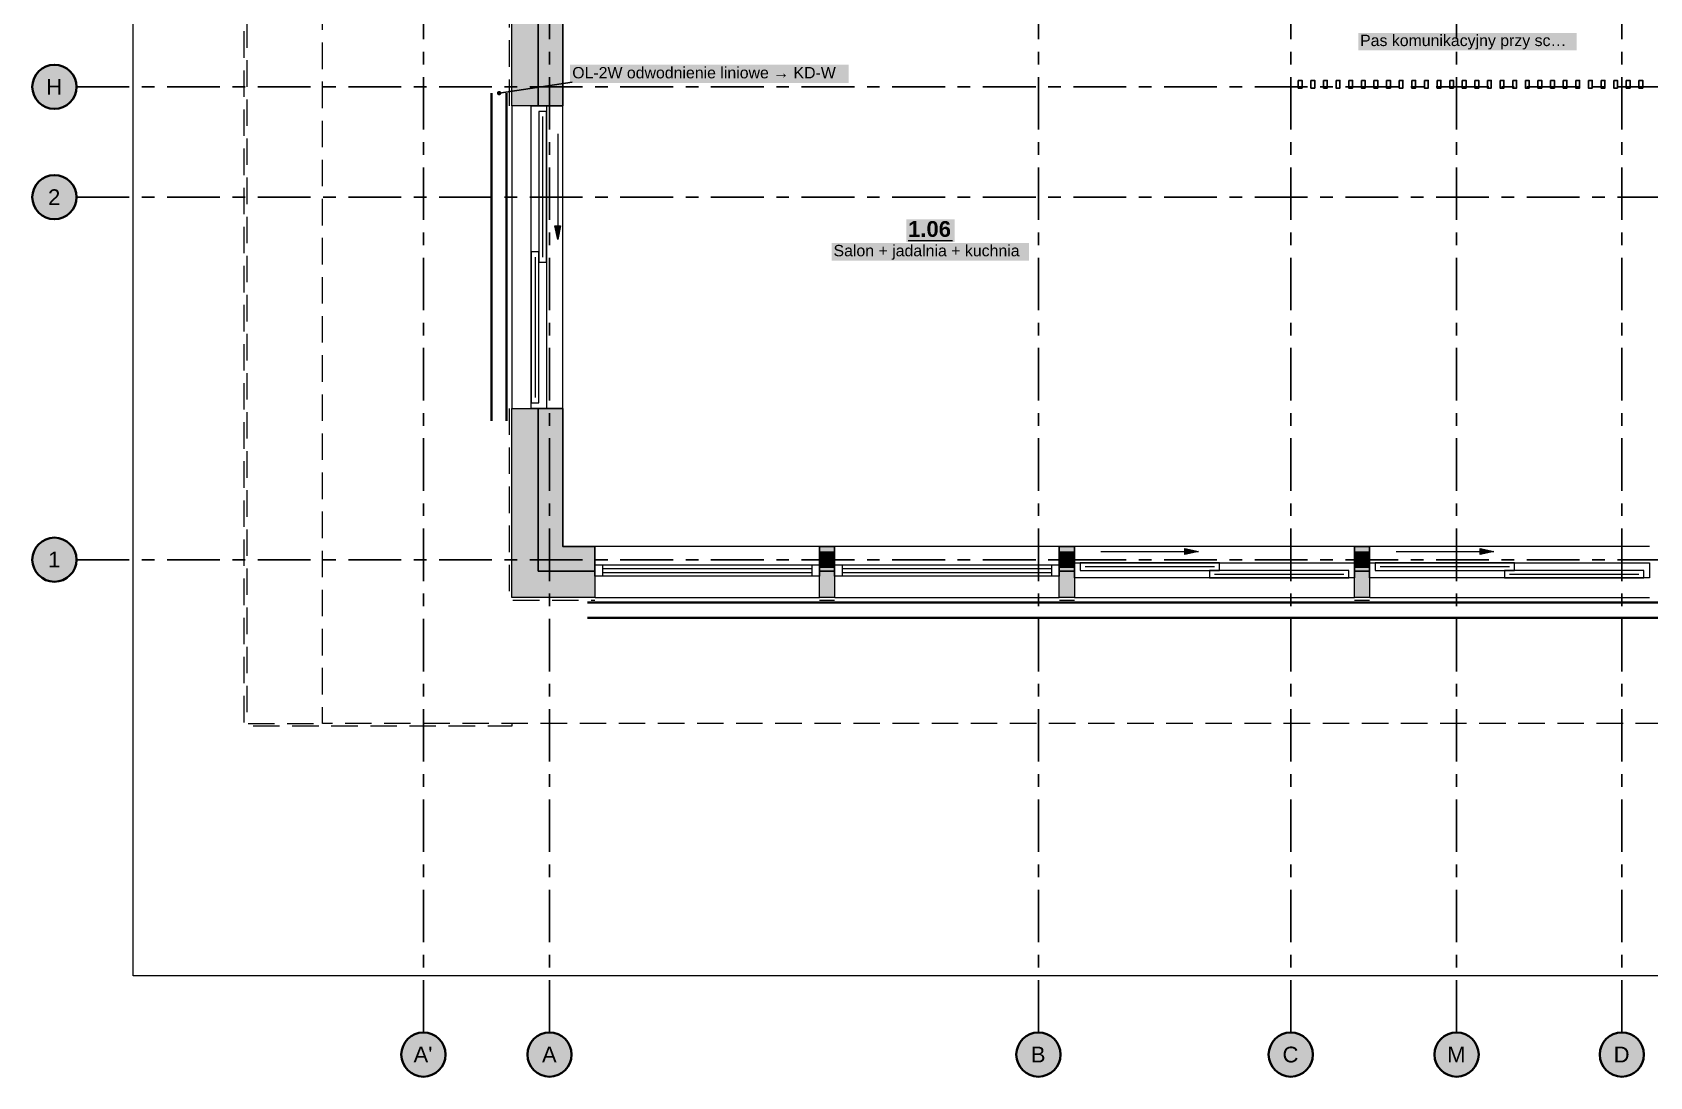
# Model space of a CAD drawing. Header units: metres. Extents: x -4.1 to 68, y -4.1 to 12.3.
# Drawn here: x 41.64 to 54.46, y -4.1 to 4.18 of the extents above; entities that cross this region are included whole.
import ezdxf

# ---------------------------------------------------------------- set-up
doc = ezdxf.new("R2010")
doc.units = ezdxf.units.M
for name, pattern in [('KRESKA_DLUGA', [9.45, 8.4, -1.05]), ('KRESKOWA', [5.25, 4.2, -1.05]), ('PUNKTOWA', [10.5, 8.4, -1.05, 0, -1.05])]:
    doc.linetypes.add(name, pattern=pattern)
doc.layers.add('A-MASKA', color=7, linetype='Continuous', lineweight=18)
doc.layers.add('S-OPISY', color=2, linetype='Continuous', lineweight=25)
for name, color, linetype, lineweight, true_color in [('I-OSIE', 8, 'PUNKTOWA', 18, 0x7a7a7a), ('I-PODKLAD', 8, 'Continuous', 18, 0x9a9a9a), ('I-PODKLAD-SCIANY', 8, 'Continuous', 25, 0x6e6e6e), ('I-PODKLAD-WYPELN', 254, 'Continuous', 18, 0xe6e6e6), ('I-POMIESZCZENIA', 8, 'Continuous', 25, 0x4a4a4a), ('S-DESZCZ', 150, 'KRESKA_DLUGA', 35, 0x00808a)]:
    doc.layers.add(name, color=color, linetype=linetype, lineweight=lineweight, true_color=true_color)
doc.styles.add('PL_ARIAL', font='arial.ttf')
doc.styles.add('PL_ARIAL_B', font='arialbd.ttf')

msp = doc.modelspace()

# ---------------------------------------------------------------- hatches: boundary and pattern name
at = {"layer": 'A-MASKA', "true_color": 0xffffff}
for points in [[(52.152, 4.039), (53.883, 4.039), (53.883, 4.178), (52.152, 4.178)], [(45.904, 3.78), (48.113, 3.78), (48.113, 3.925), (45.904, 3.925)], [(48.569, 2.518), (48.952, 2.518), (48.952, 2.7), (48.569, 2.7)], [(47.978, 2.371), (49.543, 2.371), (49.543, 2.511), (47.978, 2.511)]]:
    msp.add_hatch(color=7, dxfattribs=at).paths.add_polyline_path(points)
at = {"layer": 'I-OSIE', "true_color": 0xffffff}
for points in [[(41.992, 3.75), (41.991, 3.773), (41.986, 3.795), (41.979, 3.817), (41.969, 3.837), (41.956, 3.857), (41.941, 3.874), (41.924, 3.889), (41.905, 3.902), (41.884, 3.912), (41.863, 3.919), (41.84, 3.924), (41.817, 3.925), (41.795, 3.924), (41.772, 3.919), (41.75, 3.912), (41.73, 3.902), (41.711, 3.889), (41.694, 3.874), (41.679, 3.857), (41.666, 3.837), (41.656, 3.817), (41.648, 3.795), (41.644, 3.773), (41.642, 3.75), (41.644, 3.727), (41.648, 3.705), (41.656, 3.683), (41.666, 3.663), (41.679, 3.643), (41.694, 3.626), (41.711, 3.611), (41.73, 3.598), (41.75, 3.588), (41.772, 3.581), (41.795, 3.576), (41.817, 3.575), (41.84, 3.576), (41.863, 3.581), (41.884, 3.588), (41.905, 3.598), (41.924, 3.611), (41.941, 3.626), (41.956, 3.643), (41.969, 3.663), (41.979, 3.683), (41.986, 3.705), (41.991, 3.727)], [(41.992, 2.875), (41.991, 2.898), (41.986, 2.92), (41.979, 2.942), (41.969, 2.962), (41.956, 2.982), (41.941, 2.999), (41.924, 3.014), (41.905, 3.027), (41.884, 3.037), (41.863, 3.044), (41.84, 3.049), (41.817, 3.05), (41.795, 3.049), (41.772, 3.044), (41.75, 3.037), (41.73, 3.027), (41.711, 3.014), (41.694, 2.999), (41.679, 2.982), (41.666, 2.962), (41.656, 2.942), (41.648, 2.92), (41.644, 2.898), (41.642, 2.875), (41.644, 2.852), (41.648, 2.83), (41.656, 2.808), (41.666, 2.788), (41.679, 2.768), (41.694, 2.751), (41.711, 2.736), (41.73, 2.723), (41.75, 2.713), (41.772, 2.706), (41.795, 2.701), (41.817, 2.7), (41.84, 2.701), (41.863, 2.706), (41.884, 2.713), (41.905, 2.723), (41.924, 2.736), (41.941, 2.751), (41.956, 2.768), (41.969, 2.788), (41.979, 2.808), (41.986, 2.83), (41.991, 2.852)], [(41.992, 0), (41.991, 0.023), (41.986, 0.045), (41.979, 0.067), (41.969, 0.087), (41.956, 0.107), (41.941, 0.124), (41.924, 0.139), (41.905, 0.152), (41.884, 0.162), (41.863, 0.169), (41.84, 0.174), (41.817, 0.175), (41.795, 0.174), (41.772, 0.169), (41.75, 0.162), (41.73, 0.152), (41.711, 0.139), (41.694, 0.124), (41.679, 0.107), (41.666, 0.087), (41.656, 0.067), (41.648, 0.045), (41.644, 0.023), (41.642, 0), (41.644, -0.023), (41.648, -0.045), (41.656, -0.067), (41.666, -0.088), (41.679, -0.107), (41.694, -0.124), (41.711, -0.139), (41.73, -0.152), (41.75, -0.162), (41.772, -0.169), (41.795, -0.174), (41.817, -0.175), (41.84, -0.174), (41.863, -0.169), (41.884, -0.162), (41.905, -0.152), (41.924, -0.139), (41.941, -0.124), (41.956, -0.107), (41.969, -0.088), (41.979, -0.067), (41.986, -0.045), (41.991, -0.023)], [(44.917, -3.925), (44.916, -3.902), (44.911, -3.88), (44.904, -3.858), (44.894, -3.837), (44.881, -3.818), (44.866, -3.801), (44.849, -3.786), (44.83, -3.773), (44.809, -3.763), (44.788, -3.756), (44.765, -3.751), (44.742, -3.75), (44.72, -3.751), (44.697, -3.756), (44.675, -3.763), (44.655, -3.773), (44.636, -3.786), (44.619, -3.801), (44.604, -3.818), (44.591, -3.837), (44.581, -3.858), (44.573, -3.88), (44.569, -3.902), (44.567, -3.925), (44.569, -3.948), (44.573, -3.97), (44.581, -3.992), (44.591, -4.013), (44.604, -4.032), (44.619, -4.049), (44.636, -4.064), (44.655, -4.077), (44.675, -4.087), (44.697, -4.094), (44.72, -4.099), (44.742, -4.1), (44.765, -4.099), (44.788, -4.094), (44.809, -4.087), (44.83, -4.077), (44.849, -4.064), (44.866, -4.049), (44.881, -4.032), (44.894, -4.013), (44.904, -3.992), (44.911, -3.97), (44.916, -3.948)], [(45.917, -3.925), (45.916, -3.902), (45.911, -3.88), (45.904, -3.858), (45.894, -3.837), (45.881, -3.818), (45.866, -3.801), (45.849, -3.786), (45.83, -3.773), (45.809, -3.763), (45.788, -3.756), (45.765, -3.751), (45.742, -3.75), (45.72, -3.751), (45.697, -3.756), (45.675, -3.763), (45.655, -3.773), (45.636, -3.786), (45.619, -3.801), (45.604, -3.818), (45.591, -3.837), (45.581, -3.858), (45.573, -3.88), (45.569, -3.902), (45.567, -3.925), (45.569, -3.948), (45.573, -3.97), (45.581, -3.992), (45.591, -4.013), (45.604, -4.032), (45.619, -4.049), (45.636, -4.064), (45.655, -4.077), (45.675, -4.087), (45.697, -4.094), (45.72, -4.099), (45.742, -4.1), (45.765, -4.099), (45.788, -4.094), (45.809, -4.087), (45.83, -4.077), (45.849, -4.064), (45.866, -4.049), (45.881, -4.032), (45.894, -4.013), (45.904, -3.992), (45.911, -3.97), (45.916, -3.948)], [(49.792, -3.925), (49.791, -3.902), (49.786, -3.88), (49.779, -3.858), (49.769, -3.837), (49.756, -3.818), (49.741, -3.801), (49.724, -3.786), (49.705, -3.773), (49.684, -3.763), (49.663, -3.756), (49.64, -3.751), (49.617, -3.75), (49.595, -3.751), (49.572, -3.756), (49.55, -3.763), (49.53, -3.773), (49.511, -3.786), (49.494, -3.801), (49.479, -3.818), (49.466, -3.837), (49.456, -3.858), (49.448, -3.88), (49.444, -3.902), (49.442, -3.925), (49.444, -3.948), (49.448, -3.97), (49.456, -3.992), (49.466, -4.013), (49.479, -4.032), (49.494, -4.049), (49.511, -4.064), (49.53, -4.077), (49.55, -4.087), (49.572, -4.094), (49.595, -4.099), (49.617, -4.1), (49.64, -4.099), (49.663, -4.094), (49.684, -4.087), (49.705, -4.077), (49.724, -4.064), (49.741, -4.049), (49.756, -4.032), (49.769, -4.013), (49.779, -3.992), (49.786, -3.97), (49.791, -3.948)], [(51.792, -3.925), (51.791, -3.902), (51.786, -3.88), (51.779, -3.858), (51.769, -3.837), (51.756, -3.818), (51.741, -3.801), (51.724, -3.786), (51.705, -3.773), (51.684, -3.763), (51.663, -3.756), (51.64, -3.751), (51.617, -3.75), (51.595, -3.751), (51.572, -3.756), (51.55, -3.763), (51.53, -3.773), (51.511, -3.786), (51.494, -3.801), (51.479, -3.818), (51.466, -3.837), (51.456, -3.858), (51.448, -3.88), (51.444, -3.902), (51.442, -3.925), (51.444, -3.948), (51.448, -3.97), (51.456, -3.992), (51.466, -4.013), (51.479, -4.032), (51.494, -4.049), (51.511, -4.064), (51.53, -4.077), (51.55, -4.087), (51.572, -4.094), (51.595, -4.099), (51.617, -4.1), (51.64, -4.099), (51.663, -4.094), (51.684, -4.087), (51.705, -4.077), (51.724, -4.064), (51.741, -4.049), (51.756, -4.032), (51.769, -4.013), (51.779, -3.992), (51.786, -3.97), (51.791, -3.948)], [(53.107, -3.925), (53.106, -3.902), (53.101, -3.88), (53.094, -3.858), (53.084, -3.837), (53.071, -3.818), (53.056, -3.801), (53.039, -3.786), (53.02, -3.773), (52.999, -3.763), (52.978, -3.756), (52.955, -3.751), (52.932, -3.75), (52.91, -3.751), (52.887, -3.756), (52.865, -3.763), (52.845, -3.773), (52.826, -3.786), (52.809, -3.801), (52.794, -3.818), (52.781, -3.837), (52.771, -3.858), (52.763, -3.88), (52.759, -3.902), (52.757, -3.925), (52.759, -3.948), (52.763, -3.97), (52.771, -3.992), (52.781, -4.013), (52.794, -4.032), (52.809, -4.049), (52.826, -4.064), (52.845, -4.077), (52.865, -4.087), (52.887, -4.094), (52.91, -4.099), (52.932, -4.1), (52.955, -4.099), (52.978, -4.094), (52.999, -4.087), (53.02, -4.077), (53.039, -4.064), (53.056, -4.049), (53.071, -4.032), (53.084, -4.013), (53.094, -3.992), (53.101, -3.97), (53.106, -3.948)], [(54.417, -3.925), (54.416, -3.902), (54.411, -3.88), (54.404, -3.858), (54.394, -3.837), (54.381, -3.818), (54.366, -3.801), (54.349, -3.786), (54.33, -3.773), (54.309, -3.763), (54.288, -3.756), (54.265, -3.751), (54.242, -3.75), (54.22, -3.751), (54.197, -3.756), (54.175, -3.763), (54.155, -3.773), (54.136, -3.786), (54.119, -3.801), (54.104, -3.818), (54.091, -3.837), (54.081, -3.858), (54.073, -3.88), (54.069, -3.902), (54.067, -3.925), (54.069, -3.948), (54.073, -3.97), (54.081, -3.992), (54.091, -4.013), (54.104, -4.032), (54.119, -4.049), (54.136, -4.064), (54.155, -4.077), (54.175, -4.087), (54.197, -4.094), (54.22, -4.099), (54.242, -4.1), (54.265, -4.099), (54.288, -4.094), (54.309, -4.087), (54.33, -4.077), (54.349, -4.064), (54.366, -4.049), (54.381, -4.032), (54.394, -4.013), (54.404, -3.992), (54.411, -3.97), (54.416, -3.948)]]:
    msp.add_hatch(color=7, dxfattribs=at).paths.add_polyline_path(points)
at = {"layer": 'I-PODKLAD-WYPELN', "true_color": 0xe4e4e4}
for points in [[(49.512, 5.23), (49.512, 5.33), (49.707, 5.33), (49.722, 5.33), (49.722, 5.23), (49.942, 5.23), (49.942, 5.23), (49.942, 5.23), (49.942, 5.23), (49.942, 5.23), (49.942, 5.035), (49.942, 5.035), (49.942, 5.035), (49.942, 5.02), (49.942, 5.02), (49.942, 5.02), (45.847, 5.02), (45.847, 5.02), (45.847, 5.02), (45.847, 3.6), (45.847, 3.6), (45.847, 3.6), (45.652, 3.6), (45.652, 3.6), (45.652, 3.6), (45.652, 3.6), (45.652, 3.6), (45.442, 3.6), (45.442, 3.6), (45.442, 3.6), (45.442, 5.8), (45.442, 5.8), (45.442, 5.8), (45.652, 5.8), (45.652, 5.8), (45.652, 5.8), (45.652, 5.8), (45.652, 5.8), (45.847, 5.8), (45.847, 5.8), (45.847, 5.8), (45.847, 5.23), (45.847, 5.23), (45.847, 5.23), (45.847, 5.23), (45.847, 5.23)], [(47.882, -0.3), (47.882, -0.3), (47.882, -0.09), (47.882, -0.09), (47.882, -0.09), (47.882, -0.09), (47.882, -0.09), (47.882, -0.06), (47.882, -0.06), (47.882, -0.06), (47.882, -0.06), (47.882, 0.06), (47.882, 0.06), (47.882, 0.06), (47.882, 0.06), (47.882, 0.105), (47.882, 0.105), (47.882, 0.105), (48.002, 0.105), (48.002, 0.105), (48.002, 0.105), (48.002, 0.06), (48.002, 0.06), (48.002, 0.06), (48.002, 0.06), (48.002, -0.06), (48.002, -0.06), (48.002, -0.06), (48.002, -0.06), (48.002, -0.09), (48.002, -0.09), (48.002, -0.09), (48.002, -0.09), (48.002, -0.09), (48.002, -0.3), (48.002, -0.3), (48.002, -0.3), (47.882, -0.3)], [(49.782, -0.3), (49.782, -0.09), (49.782, -0.09), (49.782, -0.09), (49.782, -0.09), (49.782, -0.09), (49.782, -0.06), (49.782, -0.06), (49.782, -0.06), (49.782, -0.06), (49.782, 0.06), (49.782, 0.06), (49.782, 0.06), (49.782, 0.06), (49.782, 0.105), (49.782, 0.105), (49.782, 0.105), (49.902, 0.105), (49.902, 0.105), (49.902, 0.105), (49.902, 0.06), (49.902, 0.06), (49.902, 0.06), (49.902, 0.06), (49.902, -0.06), (49.902, -0.06), (49.902, -0.06), (49.902, -0.06), (49.902, -0.09), (49.902, -0.09), (49.902, -0.09), (49.902, -0.09), (49.902, -0.09), (49.902, -0.3), (49.902, -0.3), (49.902, -0.3), (49.782, -0.3), (49.782, -0.3)], [(52.122, -0.3), (52.122, -0.3), (52.122, -0.09), (52.122, -0.09), (52.122, -0.09), (52.122, -0.09), (52.122, -0.09), (52.122, -0.06), (52.122, -0.06), (52.122, -0.06), (52.122, -0.06), (52.122, 0.06), (52.122, 0.06), (52.122, 0.06), (52.122, 0.06), (52.122, 0.105), (52.122, 0.105), (52.122, 0.105), (52.242, 0.105), (52.242, 0.105), (52.242, 0.105), (52.242, 0.06), (52.242, 0.06), (52.242, 0.06), (52.242, 0.06), (52.242, -0.06), (52.242, -0.06), (52.242, -0.06), (52.242, -0.06), (52.242, -0.09), (52.242, -0.09), (52.242, -0.09), (52.242, -0.09), (52.242, -0.09), (52.242, -0.3), (52.242, -0.3), (52.242, -0.3), (52.122, -0.3)]]:
    msp.add_hatch(color=7, dxfattribs=at).paths.add_polyline_path(points)
at = {"layer": 'I-PODKLAD-WYPELN', "true_color": 0xcfcfcf}
for points in [[(45.807, 2.539), (45.785, 2.647), (45.83, 2.647)], [(48.002, -0.06), (47.882, -0.06), (47.882, 0.06), (48.002, 0.06)], [(49.782, -0.06), (49.782, 0.06), (49.902, 0.06), (49.902, -0.06)], [(50.887, 0.065), (50.779, 0.042), (50.779, 0.088)], [(52.122, -0.06), (52.122, 0.06), (52.242, 0.06), (52.242, -0.06)], [(53.227, 0.065), (53.119, 0.042), (53.119, 0.088)]]:
    msp.add_hatch(color=7, dxfattribs=at).paths.add_polyline_path(points)
at = {"layer": 'I-PODKLAD-WYPELN', "true_color": 0xe4e4e4}
h = msp.add_hatch(color=7, dxfattribs=at)
h.paths.add_polyline_path([(46.102, -0.09), (46.102, -0.09), (46.102, -0.09), (46.102, -0.09), (46.102, -0.3), (46.102, -0.3), (46.102, -0.3), (45.442, -0.3), (45.442, -0.3), (45.442, -0.3), (45.442, -0.3), (45.442, -0.3), (45.442, 1.2), (45.442, 1.2), (45.442, 1.2), (45.652, 1.2), (45.652, 1.2), (45.652, 1.2), (45.652, 1.2), (45.652, 1.2), (45.847, 1.2), (45.847, 1.2), (45.847, 1.2), (45.847, 0.105), (45.847, 0.105), (45.847, 0.105), (45.847, 0.105), (45.847, 0.105), (46.102, 0.105), (46.102, 0.105), (46.102, 0.105), (46.102, -0.09)])
h.paths.add_polyline_path([(45.652, -0.09), (45.652, -0.09), (45.652, -0.09), (45.652, -0.09), (45.652, -0.09), (45.652, -0.09)], flags=0)
h.paths.add_polyline_path([(45.652, 0.09), (45.652, 0.09), (45.652, 0.09), (45.652, 0.09), (45.652, 0.09)], flags=0)
at = {"layer": 'S-OPISY', "true_color": 0x000000}
msp.add_hatch(color=7, dxfattribs=at).paths.add_polyline_path([(45.36, 3.7), (45.359, 3.705), (45.358, 3.709), (45.355, 3.712), (45.351, 3.715), (45.347, 3.717), (45.342, 3.717), (45.338, 3.717), (45.334, 3.715), (45.33, 3.712), (45.327, 3.709), (45.326, 3.705), (45.325, 3.7), (45.326, 3.695), (45.327, 3.691), (45.33, 3.688), (45.334, 3.685), (45.338, 3.683), (45.342, 3.682), (45.347, 3.683), (45.351, 3.685), (45.355, 3.688), (45.358, 3.691), (45.359, 3.695)])

# ---------------------------------------------------------------- linework, layer by layer
at = {"layer": 'I-OSIE', "linetype": 'PUNKTOWA', "lineweight": 25, "ltscale": 0.049534, "flags": 128}
for points in [[(44.742, -3.75), (44.742, 12.269)], [(45.742, -3.75), (45.742, 12.269)], [(49.617, -3.75), (49.617, 12.269)], [(51.617, -3.75), (51.617, 12.269)], [(52.932, -3.75), (52.932, 12.269)], [(54.242, -3.75), (54.242, 12.269)]]:
    msp.add_lwpolyline(points, dxfattribs=at)
at = {"layer": 'I-OSIE', "linetype": 'PUNKTOWA', "lineweight": 25, "ltscale": 0.049821, "flags": 128}
for points in [[(41.992, 3.75), (68.044, 3.75)], [(41.992, 2.875), (68.044, 2.875)], [(41.992, 0), (68.044, 0)]]:
    msp.add_lwpolyline(points, dxfattribs=at)
at = {"layer": 'I-OSIE', "linetype": 'Continuous', "lineweight": 35, "ltscale": 0.05}
for centre in [(41.817, 3.75), (41.817, 2.875), (41.817, 0), (44.742, -3.925), (45.742, -3.925), (49.617, -3.925), (51.617, -3.925), (52.932, -3.925), (54.242, -3.925)]:
    msp.add_circle(centre, 0.175, dxfattribs=at)
at = {"layer": 'I-PODKLAD', "linetype": 'KRESKOWA', "lineweight": 13, "ltscale": 0.05, "flags": 128}
for points in [[(45.442, -1.3), (45.442, -1.32), (43.322, -1.32), (43.322, 5.445), (45.422, 5.445), (45.422, 5.425), (43.342, 5.425), (43.342, -1.3), (43.942, -1.3)], [(58.993, -0.32), (59.542, -0.32), (59.542, -1.3), (43.942, -1.3), (43.942, 5.125), (45.422, 5.125), (45.422, 3.6)], [(45.422, 1.2), (45.422, -0.32), (46.102, -0.32)], [(47.883, -0.32), (48.002, -0.32)], [(49.783, -0.32), (49.902, -0.32)], [(52.123, -0.32), (52.242, -0.32)]]:
    msp.add_lwpolyline(points, dxfattribs=at)
at = {"layer": 'I-PODKLAD', "lineweight": 13, "ltscale": 0.05}
for points in [[(58.042, -0.3), (58.042, -3.3), (42.442, -3.3), (42.442, 5.125), (45.442, 5.125)], [(45.442, 3.599), (45.442, 1.2)], [(45.847, 1.2), (45.847, 3.599)], [(47.882, 0.105), (46.103, 0.105)], [(49.782, 0.105), (48.003, 0.105)], [(52.122, 0.105), (49.903, 0.105)], [(54.462, 0.105), (52.243, 0.105)], [(46.103, -0.3), (47.882, -0.3)], [(48.003, -0.3), (49.782, -0.3)], [(49.903, -0.3), (52.122, -0.3)], [(52.243, -0.3), (54.462, -0.3)]]:
    msp.add_lwpolyline(points, dxfattribs=at)
at = {"layer": 'I-PODKLAD', "lineweight": 18, "ltscale": 0.05}
for points in [[(45.717, 3.6), (45.717, 1.2), (45.597, 1.2), (45.597, 3.6)], [(45.657, 3.555), (45.657, 2.36), (45.717, 2.36), (45.717, 3.555)], [(45.807, 2.539), (45.785, 2.647), (45.83, 2.647)], [(45.597, 2.44), (45.597, 1.245), (45.657, 1.245), (45.657, 2.44)], [(50.887, 0.065), (50.779, 0.042), (50.779, 0.088)], [(53.227, 0.065), (53.119, 0.042), (53.119, 0.088)], [(46.102, -0.04), (47.882, -0.04), (47.882, -0.13), (46.102, -0.13)], [(48.002, -0.04), (49.782, -0.04), (49.782, -0.13), (48.002, -0.13)], [(49.902, -0.025), (52.122, -0.025), (52.122, -0.145), (49.902, -0.145)], [(49.947, -0.085), (51.052, -0.085), (51.052, -0.025), (49.947, -0.025)], [(50.972, -0.145), (52.077, -0.145), (52.077, -0.085), (50.972, -0.085)], [(52.242, -0.025), (54.462, -0.025), (54.462, -0.145), (52.242, -0.145)], [(52.287, -0.085), (53.392, -0.085), (53.392, -0.025), (52.287, -0.025)], [(53.312, -0.145), (54.417, -0.145), (54.417, -0.085), (53.312, -0.085)]]:
    msp.add_lwpolyline(points, close=True, dxfattribs=at)
for points in [[(45.687, 3.515), (45.687, 2.4)], [(45.807, 3.376), (45.807, 2.539)], [(45.627, 2.4), (45.627, 1.285)], [(50.113, 0.065), (50.887, 0.065)], [(52.453, 0.065), (53.227, 0.065)], [(46.162, -0.04), (46.162, -0.13)], [(46.162, -0.069), (47.822, -0.069)], [(46.162, -0.101), (47.822, -0.101)], [(47.822, -0.04), (47.822, -0.13)], [(48.062, -0.04), (48.062, -0.13)], [(48.062, -0.069), (49.722, -0.069)], [(48.062, -0.101), (49.722, -0.101)], [(49.722, -0.04), (49.722, -0.13)], [(49.987, -0.055), (51.012, -0.055)], [(51.012, -0.115), (52.037, -0.115)], [(52.327, -0.055), (53.352, -0.055)], [(53.352, -0.115), (54.377, -0.115)]]:
    msp.add_lwpolyline(points, dxfattribs=at)
at = {"layer": 'I-PODKLAD-SCIANY', "lineweight": 13, "ltscale": 0.05}
for points in [[(45.442, 5.8), (45.442, 5.8), (45.652, 5.8), (45.652, 5.8), (45.652, 5.8), (45.652, 3.6), (45.652, 3.6), (45.652, 3.6), (45.652, 3.6), (45.442, 3.6), (45.442, 3.6), (45.442, 3.6), (45.442, 3.6), (45.442, 5.8)], [(45.442, -0.3), (45.442, 1.2), (45.442, 1.2), (45.442, 1.2), (45.442, 1.2), (45.652, 1.2), (45.652, 1.2), (45.652, 1.2), (45.652, 1.2), (45.652, -0.09), (45.652, -0.09), (45.652, -0.09), (45.652, -0.09), (45.652, -0.09), (45.652, -0.09), (45.652, -0.09), (45.652, -0.09), (45.652, -0.09), (45.652, -0.09), (45.652, -0.09), (45.652, -0.09), (45.652, -0.09), (45.652, -0.09), (45.652, -0.09), (45.652, -0.09), (45.652, -0.09), (46.102, -0.09), (46.102, -0.09), (46.102, -0.09), (46.102, -0.09), (46.102, -0.3), (46.102, -0.3), (46.102, -0.3), (46.102, -0.3), (45.442, -0.3), (45.442, -0.3)], [(47.882, -0.3), (47.882, -0.3), (47.882, -0.3), (47.882, -0.09), (47.882, -0.09), (47.882, -0.09), (47.882, -0.09), (48.002, -0.09), (48.002, -0.09), (48.002, -0.09), (48.002, -0.09), (48.002, -0.09), (48.002, -0.3), (48.002, -0.3), (48.002, -0.3), (48.002, -0.3), (47.882, -0.3)], [(49.782, -0.09), (49.782, -0.09), (49.782, -0.09), (49.902, -0.09), (49.902, -0.09), (49.902, -0.09), (49.902, -0.09), (49.902, -0.3), (49.902, -0.3), (49.902, -0.3), (49.902, -0.3), (49.782, -0.3), (49.782, -0.3), (49.782, -0.3)], [(52.122, -0.09), (52.122, -0.09), (52.122, -0.09), (52.242, -0.09), (52.242, -0.09), (52.242, -0.09), (52.242, -0.3), (52.242, -0.3), (52.242, -0.3), (52.242, -0.3), (52.122, -0.3), (52.122, -0.3), (52.122, -0.3)]]:
    msp.add_lwpolyline(points, close=True, dxfattribs=at)
at = {"layer": 'I-PODKLAD-SCIANY', "lineweight": 25, "ltscale": 0.05}
msp.add_lwpolyline([(45.847, 5.02), (45.847, 3.6), (45.847, 3.6), (45.847, 3.6), (45.847, 3.6), (45.652, 3.6), (45.652, 3.6), (45.652, 3.6), (45.652, 3.6), (45.652, 5.8)], dxfattribs=at)
for points in [[(51.677, 3.8), (51.677, 3.74), (51.707, 3.74), (51.707, 3.8)], [(51.777, 3.8), (51.777, 3.74), (51.807, 3.74), (51.807, 3.8)], [(51.877, 3.8), (51.877, 3.74), (51.907, 3.74), (51.907, 3.8)], [(51.977, 3.8), (51.977, 3.74), (52.007, 3.74), (52.007, 3.8)], [(52.077, 3.8), (52.077, 3.74), (52.107, 3.74), (52.107, 3.8)], [(52.177, 3.8), (52.177, 3.74), (52.207, 3.74), (52.207, 3.8)], [(52.277, 3.8), (52.277, 3.74), (52.307, 3.74), (52.307, 3.8)], [(52.377, 3.8), (52.377, 3.74), (52.407, 3.74), (52.407, 3.8)], [(52.477, 3.8), (52.477, 3.74), (52.507, 3.74), (52.507, 3.8)], [(52.577, 3.8), (52.577, 3.74), (52.607, 3.74), (52.607, 3.8)], [(52.677, 3.8), (52.677, 3.74), (52.707, 3.74), (52.707, 3.8)], [(52.777, 3.8), (52.777, 3.74), (52.807, 3.74), (52.807, 3.8)], [(52.877, 3.8), (52.877, 3.74), (52.907, 3.74), (52.907, 3.8)], [(52.977, 3.8), (52.977, 3.74), (53.007, 3.74), (53.007, 3.8)], [(53.077, 3.8), (53.077, 3.74), (53.107, 3.74), (53.107, 3.8)], [(53.177, 3.8), (53.177, 3.74), (53.207, 3.74), (53.207, 3.8)], [(53.277, 3.8), (53.277, 3.74), (53.307, 3.74), (53.307, 3.8)], [(53.377, 3.8), (53.377, 3.74), (53.407, 3.74), (53.407, 3.8)], [(53.477, 3.8), (53.477, 3.74), (53.507, 3.74), (53.507, 3.8)], [(53.577, 3.8), (53.577, 3.74), (53.607, 3.74), (53.607, 3.8)], [(53.677, 3.8), (53.677, 3.74), (53.707, 3.74), (53.707, 3.8)], [(53.777, 3.8), (53.777, 3.74), (53.807, 3.74), (53.807, 3.8)], [(53.877, 3.8), (53.877, 3.74), (53.907, 3.74), (53.907, 3.8)], [(53.977, 3.8), (53.977, 3.74), (54.007, 3.74), (54.007, 3.8)], [(54.077, 3.8), (54.077, 3.74), (54.107, 3.74), (54.107, 3.8)], [(54.177, 3.8), (54.177, 3.74), (54.207, 3.74), (54.207, 3.8)], [(54.277, 3.8), (54.277, 3.74), (54.307, 3.74), (54.307, 3.8)], [(54.377, 3.8), (54.377, 3.74), (54.407, 3.74), (54.407, 3.8)], [(45.652, 0.09), (45.652, 0.09), (45.652, 1.2), (45.652, 1.2), (45.652, 1.2), (45.652, 1.2), (45.847, 1.2), (45.847, 1.2), (45.847, 1.2), (45.847, 1.2), (45.847, 0.105), (45.847, 0.105), (45.847, 0.105), (45.847, 0.105), (45.847, 0.105), (45.847, 0.105), (45.847, 0.105), (45.847, 0.105), (45.847, 0.105), (45.847, 0.105), (45.847, 0.105), (45.847, 0.105), (45.847, 0.105), (45.847, 0.105), (45.847, 0.105), (45.847, 0.105), (45.847, 0.105), (46.102, 0.105), (46.102, 0.105), (46.102, 0.105), (46.102, 0.105), (46.102, -0.09), (46.102, -0.09), (46.102, -0.09), (46.102, -0.09), (45.652, -0.09), (45.652, -0.09), (45.652, -0.09), (45.652, -0.09), (45.652, 0.09), (45.652, 0.09)], [(47.882, 0.06), (47.882, 0.06), (47.882, 0.06), (47.882, 0.105), (47.882, 0.105), (47.882, 0.105), (47.882, 0.105), (48.002, 0.105), (48.002, 0.105), (48.002, 0.105), (48.002, 0.105), (48.002, 0.06), (48.002, 0.06), (48.002, 0.06), (48.002, 0.06), (47.882, 0.06)], [(47.882, 0.06), (47.882, 0.06), (47.882, 0.06), (48.002, 0.06), (48.002, 0.06), (48.002, 0.06), (48.002, -0.06), (48.002, -0.06), (48.002, -0.06), (47.882, -0.06), (47.882, -0.06), (47.882, -0.06)], [(49.782, 0.105), (49.782, 0.105), (49.782, 0.105), (49.902, 0.105), (49.902, 0.105), (49.902, 0.105), (49.902, 0.06), (49.902, 0.06), (49.902, 0.06), (49.782, 0.06), (49.782, 0.06), (49.782, 0.06)], [(49.782, -0.06), (49.782, -0.06), (49.782, 0.06), (49.782, 0.06), (49.782, 0.06), (49.902, 0.06), (49.902, 0.06), (49.902, 0.06), (49.902, -0.06), (49.902, -0.06), (49.902, -0.06), (49.782, -0.06)], [(52.122, 0.105), (52.122, 0.105), (52.122, 0.105), (52.242, 0.105), (52.242, 0.105), (52.242, 0.105), (52.242, 0.06), (52.242, 0.06), (52.242, 0.06), (52.122, 0.06), (52.122, 0.06), (52.122, 0.06)], [(52.122, -0.06), (52.122, -0.06), (52.122, 0.06), (52.122, 0.06), (52.122, 0.06), (52.242, 0.06), (52.242, 0.06), (52.242, 0.06), (52.242, -0.06), (52.242, -0.06), (52.242, -0.06), (52.122, -0.06)], [(47.882, -0.09), (47.882, -0.09), (47.882, -0.09), (47.882, -0.06), (47.882, -0.06), (47.882, -0.06), (47.882, -0.06), (48.002, -0.06), (48.002, -0.06), (48.002, -0.06), (48.002, -0.06), (48.002, -0.09), (48.002, -0.09), (48.002, -0.09), (48.002, -0.09), (47.882, -0.09)], [(49.782, -0.06), (49.782, -0.06), (49.782, -0.06), (49.902, -0.06), (49.902, -0.06), (49.902, -0.06), (49.902, -0.09), (49.902, -0.09), (49.902, -0.09), (49.782, -0.09), (49.782, -0.09), (49.782, -0.09)], [(52.122, -0.06), (52.122, -0.06), (52.122, -0.06), (52.242, -0.06), (52.242, -0.06), (52.242, -0.06), (52.242, -0.09), (52.242, -0.09), (52.242, -0.09), (52.122, -0.09), (52.122, -0.09), (52.122, -0.09)]]:
    msp.add_lwpolyline(points, close=True, dxfattribs=at)
at = {"layer": 'I-POMIESZCZENIA', "lineweight": 18, "ltscale": 0.05}
msp.add_lwpolyline([(48.584, 2.53), (48.937, 2.53)], dxfattribs=at)
at = {"layer": 'S-DESZCZ', "linetype": 'Continuous', "lineweight": 35, "ltscale": 0.05, "flags": 128}
for points in [[(45.282, 1.1), (45.282, 3.7)], [(45.402, 1.1), (45.402, 3.7)], [(46.042, -0.34), (57.442, -0.34)], [(46.042, -0.46), (57.442, -0.46)]]:
    msp.add_lwpolyline(points, dxfattribs=at)
at = {"layer": 'S-OPISY', "lineweight": 25, "ltscale": 0.05}
msp.add_lwpolyline([(45.342, 3.7), (45.922, 3.786)], dxfattribs=at)

# ---------------------------------------------------------------- texts
at = {"layer": 'I-OSIE', "style": 'PL_ARIAL'}
for s, p in [('H', (41.752, 3.688)), ('2', (41.767, 2.812)), ('1', (41.767, -0.062)), ("A'", (44.664, -3.987)), ('A', (45.682, -3.987)), ('B', (49.557, -3.987)), ('C', (51.552, -3.987)), ('M', (52.857, -3.987)), ('D', (54.177, -3.987))]:
    msp.add_text(s, height=0.125, dxfattribs=at).set_placement(p)
at = {"layer": 'I-POMIESZCZENIA'}
for s, height, style, p in [('Pas komunikacyjny przy sc…', 0.09, 'PL_ARIAL', (52.167, 4.073)), ('1.06', 0.125, 'PL_ARIAL_B', (48.584, 2.56)), ('Salon + jadalnia + kuchnia', 0.09, 'PL_ARIAL', (47.993, 2.406))]:
    msp.add_text(s, height=height, dxfattribs=dict(at, style=style)).set_placement(p)
at = {"layer": 'S-OPISY', "style": 'PL_ARIAL'}
msp.add_text('OL-2W odwodnienie liniowe → KD-W', height=0.09, dxfattribs=at).set_placement((45.922, 3.817))

doc.saveas('drawing.dxf')
